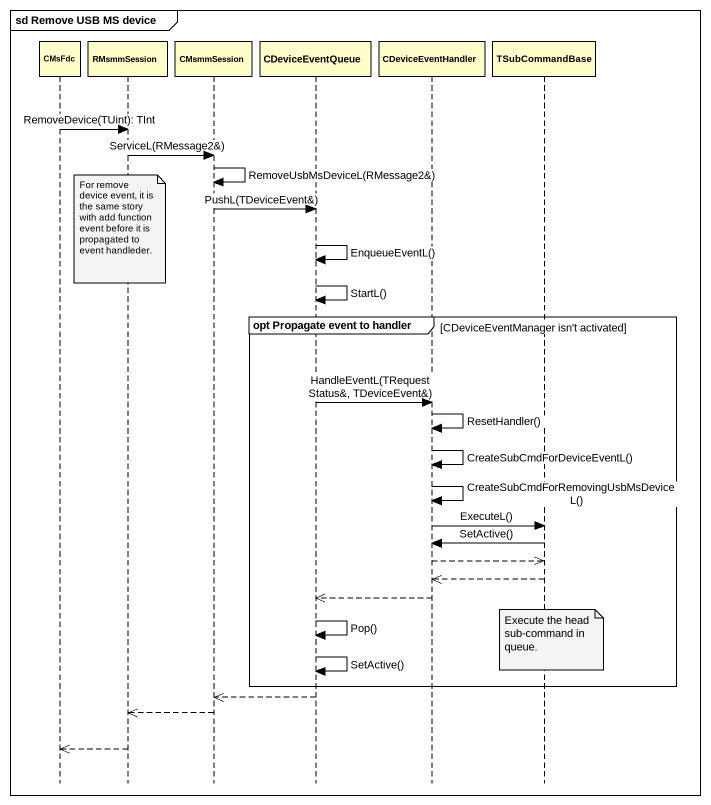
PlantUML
@startuml
mainframe sd Remove USB MS device
hide footbox
participant CMsFdc
participant RMsmmSession
participant CMsmmSession
participant CDeviceEventQueue
participant CDeviceEventHandler
participant TSubCommandBase

CMsFdc -> RMsmmSession : RemoveDevice(TUint): TInt
RMsmmSession -> CMsmmSession : ServiceL(RMessage2&)
CMsmmSession -> CMsmmSession : RemoveUsbMsDeviceL(RMessage2&)
CMsmmSession -> CDeviceEventQueue : PushL(TDeviceEvent&)
note over RMsmmSession : For remove device event, it is the same story with add function event before it is propagated to event handleder.
CDeviceEventQueue -> CDeviceEventQueue : EnqueueEventL()
CDeviceEventQueue -> CDeviceEventQueue : StartL()
group opt Propagate event to handler [CDeviceEventManager isn't activated]
  CDeviceEventQueue -> CDeviceEventHandler : HandleEventL(TRequestStatus&, TDeviceEvent&)
  CDeviceEventHandler -> CDeviceEventHandler : ResetHandler()
  CDeviceEventHandler -> CDeviceEventHandler : CreateSubCmdForDeviceEventL()
  CDeviceEventHandler -> CDeviceEventHandler : CreateSubCmdForRemovingUsbMsDeviceL()
  CDeviceEventHandler -> TSubCommandBase : ExecuteL()
  TSubCommandBase -> CDeviceEventHandler : SetActive()
  CDeviceEventHandler -->> TSubCommandBase
  TSubCommandBase -->> CDeviceEventHandler
  CDeviceEventHandler -->> CDeviceEventQueue
  CDeviceEventQueue -> CDeviceEventQueue : Pop()
  note over TSubCommandBase : Execute the head sub-command in queue.
  CDeviceEventQueue -> CDeviceEventQueue : SetActive()
end
CDeviceEventQueue -->> CMsmmSession
CMsmmSession -->> RMsmmSession
RMsmmSession -->> CMsFdc
@enduml
